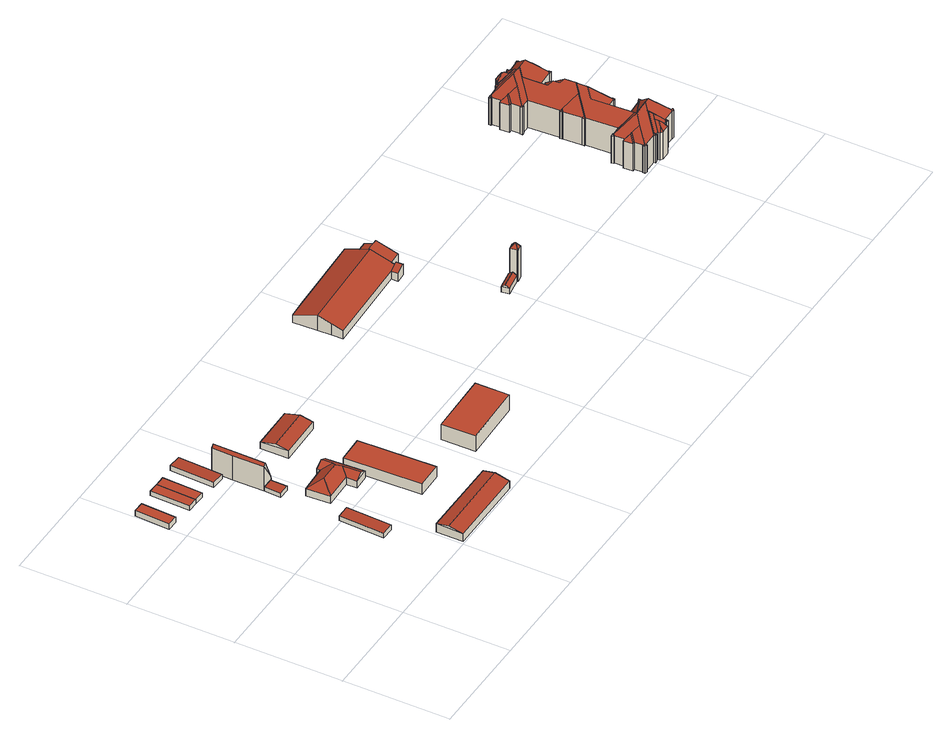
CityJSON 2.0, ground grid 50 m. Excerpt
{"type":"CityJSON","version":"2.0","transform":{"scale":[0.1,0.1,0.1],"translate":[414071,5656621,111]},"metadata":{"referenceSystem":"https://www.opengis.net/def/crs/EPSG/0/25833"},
"CityObjects":{
"building1":{"type":"Building","attributes":{"Dachtyp_tdc":"tdcPolyFlatRoof","Gemeindeschluessel":14612000,"Dachneigung":0,"QualitaetDacherkennung":69,"Geometrietyp2DReferenz":"3000","measuredHeight":2.9,"function":"31001_2463","roofType":"1000"},"geometry":[{"type":"Solid","lod":"2","boundaries":[[[[0,1,2,3]],[[1,4,5,2]],[[4,6,7,5]],[[6,0,3,7]],[[6,4,1,0]],[[3,2,5,7]]]],"semantics":{"surfaces":[{"type":"WallSurface"},{"type":"RoofSurface"},{"type":"GroundSurface"}],"values":[[0,0,0,0,1,2]]}}]},
"building2":{"type":"Building","attributes":{"Dachtyp_tdc":"tdcPolyFlatRoof","Gemeindeschluessel":14612000,"Dachneigung":0,"QualitaetDacherkennung":92,"Geometrietyp2DReferenz":"3000","measuredHeight":2.44,"function":"31001_2463","roofType":"1000"},"geometry":[{"type":"Solid","lod":"2","boundaries":[[[[8,9,10,11]],[[9,12,13,10]],[[12,14,15,13]],[[14,8,11,15]],[[14,12,9,8]],[[11,10,13,15]]]],"semantics":{"surfaces":[{"type":"WallSurface"},{"type":"RoofSurface"},{"type":"GroundSurface"}],"values":[[0,0,0,0,1,2]]}}]},
"building3":{"type":"Building","attributes":{"Dachtyp_tdc":"tdcPolyFlatRoof","Gemeindeschluessel":14612000,"Dachneigung":3.87,"QualitaetDacherkennung":97,"Geometrietyp2DReferenz":"3000","measuredHeight":2.72,"function":"31001_2000","roofType":"2100"},"geometry":[{"type":"Solid","lod":"2","boundaries":[[[[16,17,18,19]],[[16,20,21,17]],[[18,22,23,19]],[[17,21,22,18]],[[21,20,23,22]],[[20,16,19,23]]]],"semantics":{"surfaces":[{"type":"WallSurface"},{"type":"RoofSurface"},{"type":"GroundSurface"}],"values":[[0,1,2,0,0,0]]}}]},
"building4":{"type":"Building","attributes":{"Dachtyp_tdc":"tdcPolyFlatRoof","Gemeindeschluessel":14612000,"Dachneigung":0,"QualitaetDacherkennung":96,"Geometrietyp2DReferenz":"3000","measuredHeight":2.44,"function":"31001_2463","roofType":"1000"},"geometry":[{"type":"Solid","lod":"2","boundaries":[[[[24,12,13,25]],[[12,9,10,13]],[[9,26,27,10]],[[26,24,25,27]],[[26,9,12,24]],[[25,13,10,27]]]],"semantics":{"surfaces":[{"type":"WallSurface"},{"type":"RoofSurface"},{"type":"GroundSurface"}],"values":[[0,0,0,0,1,2]]}}]},
"building5":{"type":"Building","attributes":{"Dachtyp_tdc":"tdcPolyFlatRoof","Gemeindeschluessel":14612000,"Dachneigung":3.55,"QualitaetDacherkennung":96,"Geometrietyp2DReferenz":"3000","measuredHeight":2.34,"function":"31001_2000","roofType":"2100"},"geometry":[{"type":"Solid","lod":"2","boundaries":[[[[28,29,30,31]],[[29,32,33,30]],[[32,34,35,33]],[[34,28,31,35]],[[34,32,29,28]],[[31,30,33,35]]]],"semantics":{"surfaces":[{"type":"WallSurface"},{"type":"RoofSurface"},{"type":"GroundSurface"}],"values":[[0,0,0,0,1,2]]}}]},
"building6":{"type":"Building","attributes":{"Dachtyp_tdc":"tdcPolyFlatRoof","Gemeindeschluessel":14612000,"Dachneigung":3.04,"QualitaetDacherkennung":66,"Geometrietyp2DReferenz":"3000","measuredHeight":2.78,"function":"31001_2463","roofType":"2100"},"geometry":[{"type":"Solid","lod":"2","boundaries":[[[[36,37,38,39]],[[37,40,41,38]],[[40,42,43,41]],[[42,36,39,43]],[[42,40,37,36]],[[39,38,41,43]]]],"semantics":{"surfaces":[{"type":"WallSurface"},{"type":"RoofSurface"},{"type":"GroundSurface"}],"values":[[0,0,0,0,1,2]]}}]},
"building7":{"type":"Building","attributes":{"Dachtyp_tdc":"tdcGableRoof","Gemeindeschluessel":14612000,"Dachneigung":13.47,"QualitaetDacherkennung":93,"Geometrietyp2DReferenz":"3000","measuredHeight":5.56,"function":"31001_2000","roofType":"3100"},"geometry":[{"type":"Solid","lod":"2","boundaries":[[[[44,45,46,47]],[[45,48,49,46]],[[48,50,51,49]],[[50,44,47,51]],[[48,45,52]],[[44,50,53]],[[45,44,53,52]],[[50,48,52,53]],[[47,46,49,51]]]],"semantics":{"surfaces":[{"type":"WallSurface"},{"type":"RoofSurface"},{"type":"GroundSurface"}],"values":[[0,0,0,0,0,0,1,1,2]]}}]},
"building8":{"type":"Building","attributes":{"Dachtyp_tdc":"tdcFreeFormRoof","Gemeindeschluessel":14612000,"Dachneigung":67.89,"QualitaetDacherkennung":3,"Geometrietyp2DReferenz":"3000","measuredHeight":13.99,"function":"31001_2000","roofType":"5000"},"geometry":[{"type":"Solid","lod":"2","boundaries":[[[[54,55,33,35]],[[55,56,57,33]],[[56,58,59,57]],[[58,60,61,59]],[[60,62,63,61]],[[62,64,65,63]],[[64,54,35,65]],[[66,67,58,56,55]],[[54,64,62,60,67,66]],[[60,58,67]],[[35,33,57,59,61,63,65]],[[55,54,66]]]],"semantics":{"surfaces":[{"type":"WallSurface"},{"type":"RoofSurface"},{"type":"GroundSurface"}],"values":[[0,0,0,0,0,0,0,1,1,0,2,0]]}}]},
"building9":{"type":"Building","attributes":{"Dachtyp_tdc":"tdcFreeFormRoof","Gemeindeschluessel":14612000,"Dachneigung":32.17,"QualitaetDacherkennung":38,"Geometrietyp2DReferenz":"3000","measuredHeight":7.25,"function":"31001_2000","roofType":"5000"},"geometry":[{"type":"Solid","lod":"2","boundaries":[[[[68,69,70,71]],[[72,73,74,75,76,77,78,79,80,81]],[[70,82,73,72]],[[82,83,74,73]],[[83,84,75,74]],[[84,85,76,75]],[[85,86,77,76]],[[86,87,78,77]],[[87,88,79,78]],[[88,89,80,79]],[[89,71,81,80]],[[71,70,72,81]],[[90,91,92,68,71,89]],[[93,90,89,88]],[[93,88,87]],[[91,90,93,87,86]],[[94,92,91,86,85]],[[95,94,85,84]],[[95,84,83]],[[69,68,92,94,95,83,82]],[[69,82,70]]]],"semantics":{"surfaces":[{"type":"RoofSurface"},{"type":"GroundSurface"},{"type":"WallSurface"}],"values":[[0,1,2,2,2,2,2,2,2,2,2,2,0,0,0,0,0,0,2,0,2]]}}]},
"building10":{"type":"Building","attributes":{"Dachtyp_tdc":"tdcPolyFlatRoof","Gemeindeschluessel":14612000,"Dachneigung":0,"QualitaetDacherkennung":65,"Geometrietyp2DReferenz":"3000","measuredHeight":5.51,"function":"31001_2000","roofType":"1000"},"geometry":[{"type":"Solid","lod":"2","boundaries":[[[[96,97,98,99]],[[97,100,101,98]],[[100,102,103,101]],[[102,96,99,103]],[[102,100,97,96]],[[99,98,101,103]]]],"semantics":{"surfaces":[{"type":"WallSurface"},{"type":"RoofSurface"},{"type":"GroundSurface"}],"values":[[0,0,0,0,1,2]]}}]},
"building11":{"type":"Building","attributes":{"Dachtyp_tdc":"tdcGableRoof","Gemeindeschluessel":14612000,"Dachneigung":14.51,"QualitaetDacherkennung":96,"Geometrietyp2DReferenz":"3000","measuredHeight":5.1,"function":"31001_2000","roofType":"3100"},"geometry":[{"type":"Solid","lod":"2","boundaries":[[[[104,105,106,107]],[[105,108,109,106]],[[108,110,111,109]],[[110,104,107,111]],[[108,105,112]],[[104,110,113]],[[105,104,113,112]],[[110,108,112,113]],[[107,106,109,111]]]],"semantics":{"surfaces":[{"type":"WallSurface"},{"type":"RoofSurface"},{"type":"GroundSurface"}],"values":[[0,0,0,0,0,0,1,1,2]]}}]},
"building12":{"type":"Building","attributes":{"Dachtyp_tdc":"tdcPolyFlatRoof","Gemeindeschluessel":14612000,"Dachneigung":0,"QualitaetDacherkennung":82,"Geometrietyp2DReferenz":"3000","measuredHeight":8.18,"function":"31001_2000","roofType":"1000"},"geometry":[{"type":"Solid","lod":"2","boundaries":[[[[114,115,116,117]],[[114,118,119,115]],[[116,120,121,117]],[[115,119,120,116]],[[119,118,121,120]],[[118,114,117,121]]]],"semantics":{"surfaces":[{"type":"WallSurface"},{"type":"RoofSurface"},{"type":"GroundSurface"}],"values":[[0,1,2,0,0,0]]}}]},
"building13":{"type":"Building","attributes":{"Gemeindeschluessel":14612000,"Geometrietyp2DReferenz":"3000","function":"31001_2000","roofType":"9999"},"children":["building13-1","building13-2","building13-3","building13-4"]},
"building13-1":{"type":"BuildingPart","attributes":{"Dachtyp_tdc":"tdcPolyFlatRoof","Dachneigung":18.84,"QualitaetDacherkennung":92,"Geometrietyp2DReferenz":"3000","measuredHeight":7.79,"roofType":"2100"},"parents":["building13"],"geometry":[{"type":"MultiSurface","lod":"2","boundaries":[[[122,123,124,125]],[[123,126,127,124]],[[123,122,128,122,129,126]],[[127,130,125,131,125,124]]],"semantics":{"surfaces":[{"type":"WallSurface"},{"type":"RoofSurface"},{"type":"GroundSurface"}],"values":[0,0,1,2]}}]},
"building13-2":{"type":"BuildingPart","attributes":{"Dachtyp_tdc":"tdcGableRoof","Dachneigung":18.77,"QualitaetDacherkennung":92,"Geometrietyp2DReferenz":"3000","measuredHeight":7.95,"roofType":"3100"},"parents":["building13"],"geometry":[{"type":"MultiSurface","lod":"2","boundaries":[[[132,133,134,135]],[[133,136,137,134]],[[136,138,139,137]],[[138,140,141,139]],[[140,142,143,141]],[[142,144,145,143]],[[144,146,147,145]],[[146,128,131,147]],[[148,149,150,151]],[[152,129,153,128,146,144,142,140,138]],[[138,136,133,132,149,148,154,152]],[[150,135,134,137,139,141,143,145,147,131,125,130,155,151]]],"semantics":{"surfaces":[{"type":"WallSurface"},{"type":"RoofSurface"},{"type":"GroundSurface"}],"values":[0,0,0,0,0,0,0,0,0,1,1,2]}}]},
"building13-3":{"type":"BuildingPart","attributes":{"Dachtyp_tdc":"tdcPolyFlatRoof","Dachneigung":18.39,"QualitaetDacherkennung":94,"Geometrietyp2DReferenz":"3000","measuredHeight":8.11,"roofType":"2100"},"parents":["building13"],"geometry":[{"type":"MultiSurface","lod":"2","boundaries":[[[156,157,158,159]],[[157,148,151,158]],[[160,156,159,127,126]],[[160,161,152,162,154,148,157,156]],[[159,158,151,155,130,127]]],"semantics":{"surfaces":[{"type":"WallSurface"},{"type":"RoofSurface"},{"type":"GroundSurface"}],"values":[0,0,0,1,2]}}]},
"building13-4":{"type":"BuildingPart","attributes":{"Dachtyp_tdc":"tdcPolyFlatRoof","Dachneigung":18.72,"QualitaetDacherkennung":88,"Geometrietyp2DReferenz":"3000","measuredHeight":5.65,"roofType":"2100"},"parents":["building13"],"geometry":[{"type":"MultiSurface","lod":"2","boundaries":[[[163,164,165,150,149]],[[164,166,167,165]],[[166,168,132,135,167]],[[168,166,164,163]],[[150,165,167,135]]],"semantics":{"surfaces":[{"type":"WallSurface"},{"type":"RoofSurface"},{"type":"GroundSurface"}],"values":[0,0,0,1,2]}}]},
"building14":{"type":"Building","attributes":{"Dachtyp_tdc":"tdcFreeFormRoof","Gemeindeschluessel":14612000,"Dachneigung":37.8,"QualitaetDacherkennung":48,"Geometrietyp2DReferenz":"3000","measuredHeight":4.28,"function":"31001_9998","roofType":"5000"},"geometry":[{"type":"Solid","lod":"2","boundaries":[[[[169,170,171,172]],[[170,173,174,171]],[[173,175,176,174]],[[175,177,178,176]],[[177,169,172,178]],[[179,180,173,170,169]],[[177,175,180,179]],[[175,173,180]],[[169,177,179]],[[172,171,174,176,178]]]],"semantics":{"surfaces":[{"type":"WallSurface"},{"type":"RoofSurface"},{"type":"GroundSurface"}],"values":[[0,0,0,0,0,1,1,0,0,2]]}}]},
"building15":{"type":"Building","attributes":{"Dachtyp_tdc":"tdcFreeFormRoof","Gemeindeschluessel":14612000,"Dachneigung":58.5,"QualitaetDacherkennung":5,"Geometrietyp2DReferenz":"3000","measuredHeight":18.64,"function":"31001_9998","roofType":"5000"},"geometry":[{"type":"Solid","lod":"2","boundaries":[[[[181,182,183,184]],[[182,185,186,183]],[[185,187,176,186]],[[187,188,174,176]],[[189,181,188]],[[184,183,186,176,174]],[[189,190,182,181]],[[188,181,184,174]],[[188,190,189]],[[187,190,188]],[[190,187,185]],[[190,185,182]]]],"semantics":{"surfaces":[{"type":"WallSurface"},{"type":"RoofSurface"},{"type":"GroundSurface"}],"values":[[0,0,0,0,1,2,1,0,1,1,1,1]]}}]},
"building16":{"type":"Building","attributes":{"name":"Universitätsklinikum Carl Gustav Carus Dresden","Dachtyp_tdc":"tdcFreeFormRoof","Gemeindeschluessel":14612000,"Dachneigung":50.83,"QualitaetDacherkennung":18,"Geometrietyp2DReferenz":"3000","measuredHeight":24.02,"function":"31001_3051","roofType":"5000"},"geometry":[{"type":"Solid","lod":"2","boundaries":[[[[191,192,193,194]],[[192,195,196,193]],[[195,197,198,196]],[[197,199,200,198]],[[199,201,202,200]],[[201,203,204,202]],[[203,205,206,204]],[[205,207,208,206]],[[207,209,210,208]],[[209,211,212,210]],[[211,213,214,212]],[[213,215,216,214]],[[215,217,218,216]],[[217,219,220,218]],[[219,221,222,220]],[[221,223,224,222]],[[223,225,226,224]],[[225,227,228,226]],[[227,229,230,228]],[[229,231,232,230]],[[231,233,234,232]],[[233,235,236,234]],[[235,237,238,236]],[[237,239,240,238]],[[239,241,242,240]],[[241,243,244,242]],[[243,245,246,244]],[[245,247,248,246]],[[247,249,250,248]],[[249,251,252,250]],[[251,253,254,252]],[[253,255,256,254]],[[255,257,258,256]],[[257,259,260,258]],[[259,261,262,260]],[[261,263,264,262]],[[263,265,266,264]],[[265,267,268,266]],[[267,269,270,268]],[[269,271,272,270]],[[271,273,274,272]],[[273,275,276,274]],[[275,277,278,276]],[[277,279,280,278]],[[279,281,282,280]],[[281,283,284,282]],[[283,285,286,284]],[[285,287,288,286]],[[287,289,290,288]],[[289,291,292,290]],[[291,293,294,292]],[[295,296,297,298]],[[296,299,300,297]],[[299,301,302,300]],[[301,303,304,302]],[[303,305,306,304]],[[305,307,308,306]],[[307,309,310,308]],[[309,311,312,310]],[[311,313,314,312]],[[313,315,316,314]],[[315,317,318,316]],[[317,319,320,318]],[[319,321,322,320]],[[321,323,324,322]],[[323,325,326,324]],[[325,327,328,326]],[[327,329,330,328]],[[329,331,332,330]],[[331,333,334,332]],[[333,335,336,334]],[[335,337,338,336]],[[337,339,340,338]],[[293,341,342,294]],[[341,343,344,342]],[[343,345,346,344]],[[345,347,348,346]],[[347,349,350,348]],[[349,351,352,350]],[[351,353,354,352]],[[353,295,298,354]],[[339,355,356,340]],[[355,357,358,356]],[[357,359,360,358]],[[359,361,362,360]],[[361,363,364,362]],[[363,365,366,364]],[[365,367,368,366]],[[367,369,370,368]],[[369,371,372,370]],[[371,373,374,372]],[[373,375,376,374]],[[375,377,378,376]],[[377,379,380,378]],[[379,381,382,380]],[[381,383,384,382]],[[383,385,386,384]],[[385,387,388,386]],[[387,389,390,388]],[[389,391,392,390]],[[391,393,394,392]],[[393,395,396,394]],[[395,397,398,396]],[[397,399,400,398]],[[399,401,402,400]],[[401,403,404,402]],[[405,406,407,408,331,329]],[[409,410,405,329,327]],[[409,327,325]],[[410,409,325,323]],[[411,405,410,323,321]],[[412,413,411,321,319]],[[412,319,317]],[[412,317,315]],[[413,412,315,313]],[[414,406,405,411,413,313,311]],[[415,416,417,418,414,311,309]],[[415,309,307]],[[416,415,307,305]],[[419,417,416,305,303]],[[420,421,422,419,303,301]],[[420,301,299]],[[423,421,420,299,296]],[[423,296,295]],[[422,421,423,295,353]],[[424,419,422,353,351]],[[425,424,351,349]],[[425,349,347]],[[418,417,419,424,425,347,345]],[[426,427,428,429,414,418,345,343]],[[430,426,343,341]],[[431,430,341,293]],[[431,293,291]],[[355,407,432]],[[407,355,339]],[[433,408,407,339,337]],[[434,433,337,335]],[[434,335,333]],[[408,433,434,333,331]],[[435,436,437,438,439,440,441,203,201]],[[442,443,444,445,446,447,435,201,199]],[[442,199,197]],[[443,442,197,195]],[[448,444,443,195,192]],[[449,450,448,192,191]],[[449,191,451]],[[194,193,196,198,200,202,204,206,208,210,212,214,216,218,220,222,224,226,228,230,232,234,236,238,240,242,244,246,248,250,252,254,256,258,260,262,264,266,268,270,272,274,276,278,280,282,284,286,288,290,292,294,342,344,346,348,350,352,354,298,297,300,302,304,306,308,310,312,314,316,318,320,322,324,326,328,330,332,334,336,338,340,356,358,360,362,364,366,368,370,372,374,376,378,380,382,384,386,388,390,392,394,396,398,400,402,404,452,453,454,455,456,457,458]],[[403,459,452,404]],[[459,460,453,452]],[[460,461,454,453]],[[461,462,455,454]],[[462,463,456,455]],[[463,464,457,456]],[[464,451,458,457]],[[451,191,194,458]],[[465,450,449,451,464]],[[465,464,463]],[[444,448,450,465,463,462]],[[466,445,444,462,461]],[[467,466,461,460]],[[467,460,459]],[[446,445,466,467,459,403]],[[468,469,447,446,403,401]],[[470,468,401,399]],[[471,470,399,397]],[[471,397,395]],[[468,470,471,395,393]],[[472,469,468,393,391]],[[473,474,472,391,389]],[[473,389,387]],[[474,473,387,385]],[[475,472,474,385,383]],[[476,477,475,383,381]],[[476,381,379]],[[476,379,377]],[[477,476,377,375]],[[436,435,447,469,472,475,477,375,373]],[[478,479,480,481,482,483,484,485,437,436,373,371]],[[486,487,488,478,371,369]],[[486,369,367]],[[487,486,367,365]],[[489,488,487,365,363]],[[490,489,363,361]],[[490,361,359]],[[491,479,478,488,489,490,359,357]],[[432,492,493,491,357,355]],[[429,494,414]],[[495,494,429]],[[271,494,495]],[[494,271,269]],[[494,406,414]],[[432,406,494]],[[432,407,406]],[[426,430,431,291,289]],[[496,427,426,289,287]],[[497,496,287,285]],[[497,285,283]],[[428,427,496,497,283,281]],[[495,429,428,281,279]],[[498,495,279,277]],[[499,498,277,275]],[[499,275,273]],[[495,498,499,273,271]],[[492,432,494,269,267]],[[500,501,493,492,267,265]],[[502,503,500,265,263]],[[502,263,261]],[[503,502,261,259]],[[501,500,503,259,257]],[[479,491,493,501,257,255]],[[504,505,506,507,480,479,255,253]],[[504,253,251]],[[505,504,251,249]],[[508,506,505,249,247]],[[509,508,247,245]],[[509,245,243]],[[507,506,508,509,243,241]],[[481,480,507,241,239]],[[482,481,239,237]],[[483,482,237,235]],[[484,483,235,233]],[[485,484,233,231]],[[510,511,512,438,437,485,231,229]],[[513,514,510,229,227]],[[515,513,227,225]],[[515,225,223]],[[514,513,515,223,221]],[[516,511,510,514,221,219]],[[517,516,219,217]],[[517,217,215]],[[512,511,516,517,215,213]],[[439,438,512,213,211]],[[440,439,211,209]],[[518,441,440,209,207]],[[518,207,205]],[[441,518,205,203]]]],"semantics":{"surfaces":[{"type":"WallSurface"},{"type":"RoofSurface"},{"type":"GroundSurface"}],"values":[[0,0,0,0,0,0,0,0,0,0,0,0,0,0,0,0,0,0,0,0,0,0,0,0,0,0,0,0,0,0,0,0,0,0,0,0,0,0,0,0,0,0,0,0,0,0,0,0,0,0,0,0,0,0,0,0,0,0,0,0,0,0,0,0,0,0,0,0,0,0,0,0,0,0,0,0,0,0,0,0,0,0,0,0,0,0,0,0,0,0,0,0,0,0,0,0,0,0,0,0,0,0,0,0,0,0,1,1,1,1,1,1,1,1,1,1,1,1,1,1,1,1,1,1,1,1,1,1,1,1,1,1,0,1,1,1,1,0,1,1,1,0,1,1,1,0,2,0,0,0,0,0,0,0,0,1,1,1,1,1,1,1,1,1,1,0,1,1,1,1,1,1,1,1,1,1,1,1,1,1,1,1,1,1,1,1,1,1,1,1,1,1,1,1,1,1,1,1,1,1,1,0,1,1,1,1,1,1,1,1,1,1,1,1,1,0,1,1,1,1,1,1,1,1,1,1,1,1,1,1,1,1,1,1,1,1]]}}]}
},
"vertices":[
[52,1083,34],[2,1085,34],[2,1085,5],[52,1083,5],[10,1247,34],[10,1247,5],[60,1245,34],[60,1245,5],
[147,1253,35],[196,1252,35],[196,1252,11],[147,1253,11],[189,1065,35],[189,1065,11],[141,1066,35],[141,1066,11],
[438,505,41],[429,292,41],[429,292,14],[438,505,14],[379,507,37],[370,294,37],[370,294,14],[379,507,14],
[239,1063,35],[239,1063,11],[245,1250,35],[245,1250,11],
[444,785,35],[394,787,31],[394,787,11],[444,785,11],[397,865,31],[397,865,11],[446,863,35],[446,863,11],
[382,1051,34],[317,1054,38],[317,1054,10],[382,1051,10],[325,1261,38],[325,1261,10],[391,1259,34],[391,1259,10],
[502,125,62],[889,125,62],[889,125,19],[502,125,19],[889,2,58],[889,2,19],[503,1,58],[503,1,19],[889,69,74],[502,68,74],
[446,863,52],[397,865,137],[397,1011,135],[397,1011,11],[399,1109,136],[399,1109,11],[457,1108,34],[457,1108,11],[455,1010,36],[455,1010,11],[454,863,34],[454,863,11],[406,864,151],[409,1109,151],
[624,673,73],[621,726,72],[584,725,49],[585,709,49],[584,725,13],[659,728,13],[667,547,13],[595,544,13],[594,595,13],[457,590,13],[451,701,13],[452,703,13],[456,703,13],[585,709,13],[659,728,49],[667,547,49],[595,544,49],[594,595,49],[457,590,49],[451,701,49],[452,703,49],[456,703,49],[456,698,52],[511,649,85],[605,652,85],[454,700,51],[628,631,71],[631,545,72],
[686,293,70],[674,654,70],[674,654,15],[686,293,15],[800,658,70],[800,658,15],[812,297,70],[812,297,15],
[626,1011,44],[835,1015,44],[835,1015,11],[626,1011,11],[838,884,48],[838,884,11],[628,880,48],[628,880,11],[837,944,62],[627,941,62],
[1027,237,101],[1023,395,101],[1023,395,20],[1027,237,20],[1322,245,101],[1319,402,101],[1319,402,20],[1322,245,20],
[1855,1238,84],[1895,1239,84],[1895,1239,20],[1855,1238,20],[1897,1198,98],[1897,1198,20],[1854,1266,74],[1857,1196,98],[1857,1196,20],[1854,1266,20],
[1817,1072,60],[1391,1054,60],[1391,1054,20],[1817,1072,20],[1389,1107,78],[1389,1107,20],[1386,1170,100],[1386,1170,20],[1381,1285,60],[1381,1285,20],[1418,1287,60],[1418,1287,20],[1479,1289,60],[1479,1289,20],[1852,1306,60],[1852,1306,20],[1861,1094,67],[1862,1074,60],[1862,1074,20],[1861,1094,20],[1857,1190,100],[1855,1238,83],[1859,1150,86],[1857,1190,20],
[1917,1198,101],[1921,1097,68],[1921,1097,20],[1917,1198,20],[1897,1198,101],[1857,1196,101],[1857,1190,99],
[1862,1074,77],[1864,1041,77],[1864,1041,20],[1819,1039,61],[1819,1039,20],[1817,1072,61],
[1966,645,47],[2053,659,47],[2053,659,17],[1966,645,17],[2054,654,51],[2054,654,17],[2059,623,45],[2059,623,17],[1972,609,45],[1972,609,17],[1969,628,60],[2056,642,60],
[2083,658,179],[2089,623,179],[2089,623,17],[2083,658,17],[2060,618,179],[2060,618,17],[2059,623,179],[2054,654,179],[2071,641,204],[2072,635,204],
[3032,1232,162],[3033,1223,162],[3033,1223,20],[3032,1232,20],[3047,1223,162],[3047,1223,20],[3047,1226,162],[3047,1226,20],[3060,1226,162],[3060,1226,20],[3060,1217,162],[3060,1217,20],[3115,1220,162],[3115,1220,20],[3115,1222,162],[3115,1222,20],[3128,1223,162],[3128,1223,20],[3129,1207,162],[3129,1207,20],[3125,1206,162],[3125,1206,20],[3127,1170,162],[3127,1170,20],[3140,1171,162],[3140,1171,20],[3143,1127,162],[3143,1127,20],[3130,1126,162],[3130,1126,20],[3132,1080,162],[3132,1080,20],[3136,1080,162],[3136,1080,20],[3137,1068,162],[3137,1068,20],[3122,1067,162],[3122,1067,20],[3122,1070,162],[3122,1070,20],[3036,1066,162],[3036,1066,20],[3036,1052,162],[3036,1052,20],[3067,1054,162],[3067,1054,20],[3069,1023,162],[3069,1023,20],[3095,1024,162],[3095,1024,20],[3100,923,162],[3100,923,20],[3107,924,162],[3107,924,20],[3107,912,162],[3107,912,20],[3105,911,162],[3105,911,20],[3109,823,162],[3109,823,20],[3111,824,162],[3111,824,20],[3112,812,162],[3112,812,20],[3105,811,162],[3105,811,20],[3106,772,162],[3106,772,20],[3110,772,162],[3110,772,20],[3111,758,162],[3111,758,20],[3099,757,162],[3099,757,20],[3099,760,162],[3099,760,20],[3052,758,162],[3052,758,20],[3057,661,162],[3057,661,20],[3145,666,162],[3145,666,20],[3145,670,162],[3145,670,20],[3157,670,162],[3157,670,20],[3157,658,162],[3157,658,20],[3154,658,162],[3154,658,20],[3156,611,162],[3156,611,20],[3168,612,162],[3168,612,20],[3170,569,162],[3170,569,20],[3160,569,162],[3160,569,20],[3162,527,162],[3162,527,20],[3165,527,162],[3165,527,20],[3166,515,162],[3166,515,20],[3071,499,162],[3063,486,162],[3063,486,20],[3071,499,20],[3024,485,162],[3024,485,20],[3011,492,162],[3011,492,20],[3011,503,162],[3011,503,20],[2997,503,162],[2997,503,20],[2997,499,162],[2997,499,20],[2986,498,162],[2986,498,20],[2986,509,162],[2986,509,20],[2920,506,162],[2920,506,20],[2920,502,162],[2920,502,20],[2907,502,162],[2907,502,20],[2907,515,162],[2907,515,20],[2911,515,162],[2911,515,20],[2909,555,162],[2909,555,20],[2898,554,162],[2898,554,20],[2895,598,162],[2895,598,20],[2907,599,162],[2907,599,20],[2904,644,162],[2904,644,20],[2901,644,162],[2901,644,20],[2900,656,162],[2900,656,20],[2914,657,162],[2914,657,20],[2914,653,162],[2914,653,20],[3153,515,162],[3153,515,20],[3153,517,162],[3153,517,20],[3096,515,162],[3096,515,20],[3097,503,162],[3097,503,20],[3083,503,162],[3083,503,20],[3083,507,162],[3083,507,20],[3071,506,162],[3071,506,20],[2955,656,162],[2955,656,20],[2947,803,162],[2947,803,20],[2941,803,162],[2941,803,20],[2940,815,162],[2940,815,20],[2943,815,162],[2943,815,20],[2937,903,162],[2937,903,20],[2935,903,162],[2935,903,20],[2934,915,162],[2934,915,20],[2940,915,162],[2940,915,20],[2931,1063,162],[2931,1063,20],[2891,1060,162],[2891,1060,20],[2891,1058,162],[2891,1058,20],[2880,1057,162],[2880,1057,20],[2880,1069,162],[2880,1069,20],[2882,1069,162],[2882,1069,20],[2880,1111,162],[2880,1111,20],[2867,1110,162],[2867,1110,20],[2864,1154,162],[2864,1154,20],[2878,1155,162],[2878,1155,20],[2875,1198,162],[2875,1198,20],[2870,1198,162],[2870,1198,20],[2870,1209,162],[2870,1209,20],[2884,1210,162],[2884,1210,20],[2884,1208,162],[2884,1208,20],[2947,1212,162],[2947,1212,20],[2956,555,219],[2982,583,253],[2909,648,168],[2909,650,168],[2918,577,189],[2930,578,189],[2916,510,168],[2913,508,170],[2915,510,168],[3056,587,253],[2991,504,169],[2991,508,169],[3039,560,230],[3038,568,230],[3051,549,215],[3028,502,183],[3040,516,199],[3039,535,199],[3053,504,184],[3089,514,170],[3090,508,170],[3158,522,168],[3113,562,219],[3112,562,219],[3083,588,253],[3159,521,169],[3165,521,169],[3009,608,225],[2908,651,169],[2901,650,169],[2990,1140,253],[3000,1141,252],[3002,1139,254],[3053,1142,254],[3117,1213,170],[3121,1213,170],[3122,1214,170],[3053,1226,170],[3054,1217,170],[3019,1179,215],[3006,1165,231],[3006,1159,231],[2989,1140,253],[3005,1192,198],[3027,1237,169],[3004,1212,198],[3020,1242,162],[2946,1221,20],[2956,1222,20],[2957,1218,20],[2973,1219,20],[2973,1228,20],[2987,1241,20],[3020,1242,20],[2946,1221,162],[2956,1222,162],[2957,1218,162],[2973,1219,162],[2973,1228,162],[2987,1241,162],[2996,1219,190],[2952,1212,168],[2951,1216,168],[2879,1203,168],[2953,1138,253],[2878,1204,169],[2870,1203,169],[2928,1110,221],[2888,1134,189],[2900,1134,189],[2887,1065,167],[2885,1063,169],[2886,1064,167],[2999,862,231],[3021,887,260],[3022,888,260],[3019,940,260],[3005,953,244],[3003,983,245],[2987,998,226],[2981,1116,227],[2940,909,169],[2943,909,169],[2996,862,231],[2949,809,170],[2946,809,170],[3021,887,259],[2998,807,225],[3024,836,259],[2988,585,252],[3149,662,167],[3137,589,188],[3148,589,188],[3151,663,169],[3151,670,169],[3104,766,169],[3101,766,169],[3105,764,169],[3105,766,169],[3106,817,169],[3103,817,169],[3051,865,231],[3047,865,231],[3098,917,169],[3107,918,169],[3127,1076,168],[3081,1118,223],[3080,1118,223],[3128,1074,169],[3127,1074,168],[3130,1074,169],[3106,1147,189],[3120,1147,189],[3122,1216,170]
]}
